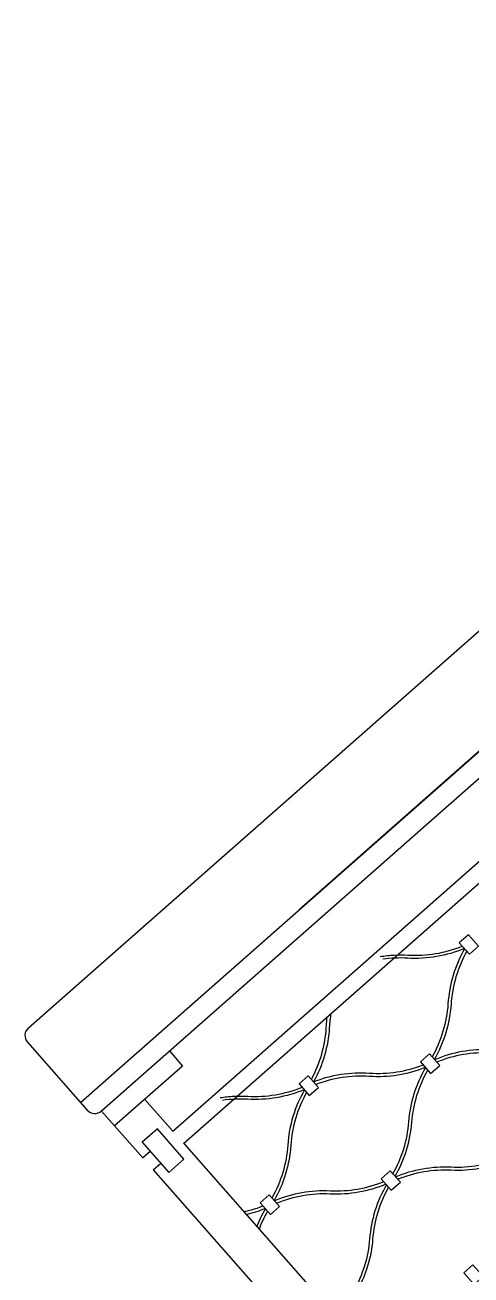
# Model space of a CAD drawing. Header units: millimetres. Extents: x 832728086 to 834530684, y 817551485 to 818349469.
# Drawn here: x 834419308 to 834419530, y 817818410 to 817819030 of the extents above; entities that cross this region are included whole.
import ezdxf

# ---------------------------------------------------------------- set-up
doc = ezdxf.new("R2010")
doc.units = ezdxf.units.MM
doc.header["$LTSCALE"] = 100
doc.layers.add('056-Railing-l', color=6, linetype='Continuous', lineweight=25)
doc.layers.add('mesh- l', color=8, linetype='Continuous')

msp = doc.modelspace()

# ---------------------------------------------------------------- linework, layer by layer
at = {"layer": '056-Railing-l'}
for p, q in [((834419309.6458, 817818532.7681, 0.0052), (834420425.9441, 817819515.29, 0.0052)), ((834420459.3697, 817819484.8777, 0.0052), (834419444.0674, 817818591.3357, 0.0052)), ((834420462.2701, 817819474.0139, 0.0052), (834419345.8857, 817818491.512, 0.0052)), ((834419309.1958, 817818525.7116, 0.0052), (834419338.868, 817818491.9961, 0.0052)), ((834419345.949, 817818491.5184, 0.0052), (834419366.4295, 817818468.2471, 0.0052))]:
    msp.add_line(p, q, dxfattribs=at)
at = {"layer": '056-Railing-l', "elevation": 0.0052}
for points in [[(834419335.5173, 817818495.8034), (834420459.3697, 817819484.8777)], [(834419386.2676, 817818513.8248), (834419352.4841, 817818484.0928)]]:
    msp.add_lwpolyline(points, dxfattribs=at)
at = {"layer": '056-Railing-l'}
for points in [[(834419381.4187, 817818481.4881), (834420484.6273, 817819452.3943)], [(834419386.704, 817818475.4826), (834420489.9126, 817819446.3889)], [(834419379.661, 817818521.3317), (834419386.2676, 817818513.8248)], [(834419367.5221, 817818497.2783), (834419381.4432, 817818481.4603)], [(834419386.9845, 817818475.1639), (834419906.6535, 817817884.6812)], [(834419366.4051, 817818468.2747), (834419370.1586, 817818471.578)], [(834419371.6904, 817818462.2692), (834419375.4438, 817818465.5725)], [(834419371.6904, 817818462.2692), (834419891.6398, 817817871.468)]]:
    msp.add_lwpolyline(points, dxfattribs=at)
msp.add_lwpolyline([(834419379.4078, 817818461.0684), (834419386.9147, 817818467.675), (834419373.7015, 817818482.6887), (834419366.1946, 817818476.0821)], close=True, dxfattribs=at)
for centre, start, end in [((834419312.9493, 817818529.0149, 0.0052), 131.3534684, 221.3501966), ((834419342.6214, 817818495.2994, 0.0052), 221.3501966, 311.3501966)]:
    msp.add_arc(centre, 5, start, end, dxfattribs=at)
at = {"layer": 'mesh- l'}
for points in [[(834419533.2557, 817818573.2445), (834419528.1916, 817818578.9987), (834419523.6875, 817818575.0348), (834419528.7516, 817818569.2806)], [(834419513.9435, 817818514.1796), (834419508.8793, 817818519.9338), (834419504.3752, 817818515.9698), (834419509.4394, 817818510.2156)], [(834419513.9435, 817818514.1796), (834419508.8793, 817818519.9338), (834419504.3752, 817818515.9698), (834419509.4394, 817818510.2156)], [(834419453.6831, 817818503.2146), (834419448.6189, 817818508.9688), (834419444.1148, 817818505.0049), (834419449.1789, 817818499.2506)], [(834419494.4138, 817818456.1477), (834419489.3496, 817818461.9019), (834419484.8455, 817818457.9379), (834419489.9097, 817818452.1837)], [(834419434.3708, 817818444.1497), (834419429.3067, 817818449.9039), (834419424.8026, 817818445.9399), (834419429.8667, 817818440.1857)], [(834419434.3708, 817818444.1497), (834419429.3067, 817818449.9039), (834419424.8026, 817818445.9399), (834419429.8667, 817818440.1857)], [(834419535.5343, 817818409.4238), (834419530.4702, 817818415.178), (834419525.966, 817818411.2141), (834419531.0302, 817818405.4598)], [(834419535.5343, 817818409.4238), (834419530.4702, 817818415.178), (834419525.966, 817818411.2141), (834419531.0302, 817818405.4598)]]:
    msp.add_lwpolyline(points, close=True, dxfattribs=at)
for points in [[(834419484.4206, 817818568.1887, -0.02674807), (834419491.2623, 817818568.9036, -0.02675148), (834419498.1412, 817818568.8839, 0.05502888), (834419511.903, 817818569.6222, 0.05501523), (834419525.1725, 817818573.3442)], [(834419526.2467, 817818572.1267, -0.05606931), (834419512.419, 817818568.154, -0.05608344), (834419498.0544, 817818567.353, 0.02480888), (834419491.8266, 817818567.395, 0.02480595), (834419485.6252, 817818566.82)], [(834419526.3327, 817818572.029, 0.05606721), (834419520.6522, 817818558.8106, 0.05608013), (834419518.0507, 817818544.6604, -0.05502564), (834419515.5871, 817818531.1004, -0.05501314), (834419510.2256, 817818518.4041)], [(834419527.4054, 817818570.8103, 0.05501314), (834419522.0438, 817818558.1139, 0.05502564), (834419519.5803, 817818544.554, -0.05608013), (834419516.9788, 817818530.4038, -0.05606721), (834419511.2982, 817818517.1853)], [(834419450.19, 817818507.1805, 0.05599537), (834419455.3394, 817818519.732, 0.05505305), (834419457.601, 817818533.1118, -0.01031828), (834419457.8057, 817818535.7274, -0.01035536), (834419458.1183, 817818538.3323)], [(834419459.9015, 817818539.9016, 0.01408953), (834419459.4101, 817818536.4577, 0.01402125), (834419459.1131, 817818532.9917, -0.05610981), (834419456.7228, 817818519.0302, -0.05708383), (834419451.2642, 817818505.9631)], [(834419565.768, 817818526.4341, -0.05541212), (834419552.7367, 817818522.6754, -0.05509445), (834419539.1976, 817818521.8618, 0.0561917), (834419525.0661, 817818520.9815, 0.05650781), (834419511.4888, 817818516.9687)], [(834419566.8349, 817818525.2219, -0.05643381), (834419553.2706, 817818521.2213, -0.05608633), (834419539.1547, 817818520.345, 0.05520174), (834419525.5999, 817818519.5275, 0.05548959), (834419512.5554, 817818515.7568)], [(834419451.2642, 817818505.9631, -0.05708602), (834419464.9138, 817818509.7347, -0.05611313), (834419479.0647, 817818510.3498, 0.0550563), (834419492.6223, 817818510.9104, 0.05599755), (834419505.7215, 817818514.4402)], [(834419452.3368, 817818504.7443, -0.05599755), (834419465.436, 817818508.274, -0.0550563), (834419478.9936, 817818508.8346, 0.05611313), (834419493.1445, 817818509.4497, 0.05708602), (834419506.7941, 817818513.2214)], [(834419490.6995, 817818460.3681, 0.05541212), (834419496.0834, 817818472.8163, 0.05509445), (834419498.6107, 817818486.1422, -0.0561917), (834419501.2793, 817818500.0474, -0.05650781), (834419506.9847, 817818513.0048)], [(834419491.7663, 817818459.1559, 0.05643381), (834419497.4579, 817818472.1019, 0.05608633), (834419500.1207, 817818485.9921, -0.05520174), (834419502.6538, 817818499.3331, -0.05548959), (834419508.0513, 817818511.7928)], [(834419404.848, 817818498.1588, -0.02674807), (834419411.6896, 817818498.8737, -0.02675148), (834419418.5685, 817818498.854, 0.05502888), (834419432.3303, 817818499.5923, 0.05501523), (834419445.5999, 817818503.3143)], [(834419446.674, 817818502.0968, -0.05606931), (834419432.8464, 817818498.124, -0.05608344), (834419418.4817, 817818497.3231, 0.02480888), (834419412.2539, 817818497.3651, 0.02480595), (834419406.0525, 817818496.79)], [(834419446.7601, 817818501.9991, 0.05606721), (834419441.0795, 817818488.7807, 0.05608013), (834419438.478, 817818474.6305, -0.05502564), (834419436.0145, 817818461.0705, -0.05501314), (834419430.6529, 817818448.3742)], [(834419447.8327, 817818500.7803, 0.05501314), (834419442.4711, 817818488.084, 0.05502564), (834419440.0076, 817818474.524, -0.05608013), (834419437.4061, 817818460.3739, -0.05606721), (834419431.7255, 817818447.1554)], [(834419491.9971, 817818458.8937, -0.05643381), (834419505.5614, 817818462.8943, -0.05608633), (834419519.6773, 817818463.7706, 0.05520174), (834419533.2321, 817818464.588, 0.05548959), (834419546.2766, 817818468.3587)], [(834419493.0639, 817818457.6815, -0.05541212), (834419506.0953, 817818461.4401, -0.05509445), (834419519.6343, 817818462.2537, 0.0561917), (834419533.7659, 817818463.134, 0.05650781), (834419547.3432, 817818467.1468)], [(834419486.1954, 817818456.4042, -0.05541212), (834419473.164, 817818452.6455, -0.05509445), (834419459.625, 817818451.8319, 0.0561917), (834419445.4935, 817818450.9516, 0.05650781), (834419431.9161, 817818446.9388)], [(834419487.2622, 817818455.1919, -0.05643381), (834419473.6979, 817818451.1914, -0.05608633), (834419459.5821, 817818450.3151, 0.05520174), (834419446.0273, 817818449.4976, 0.05548959), (834419432.9827, 817818445.7269)], [(834419487.493, 817818454.9297, 0.05643381), (834419481.8014, 817818441.9837, 0.05608633), (834419479.1386, 817818428.0936, -0.05520174), (834419476.6056, 817818414.7525, -0.05548959), (834419471.208, 817818402.2928)], [(834419488.5598, 817818453.7175, 0.05541212), (834419483.1759, 817818441.2694, 0.05509445), (834419480.6486, 817818427.9434, -0.0561917), (834419477.98, 817818414.0383, -0.05650781), (834419472.2746, 817818401.0808)], [(834419416.5869, 817818441.5276, 0.04116355), (834419426.1488, 817818444.4102)], [(834419417.7381, 817818440.2195, 0.03999584), (834419427.2214, 817818443.1914)], [(834419423.1307, 817818434.0921, -0.03929186), (834419427.412, 817818442.9749)], [(834419424.2702, 817818432.7974, -0.04041548), (834419428.4786, 817818441.7629)]]:
    msp.add_lwpolyline(points, format="xyb", dxfattribs=at)

doc.saveas('drawing.dxf')
